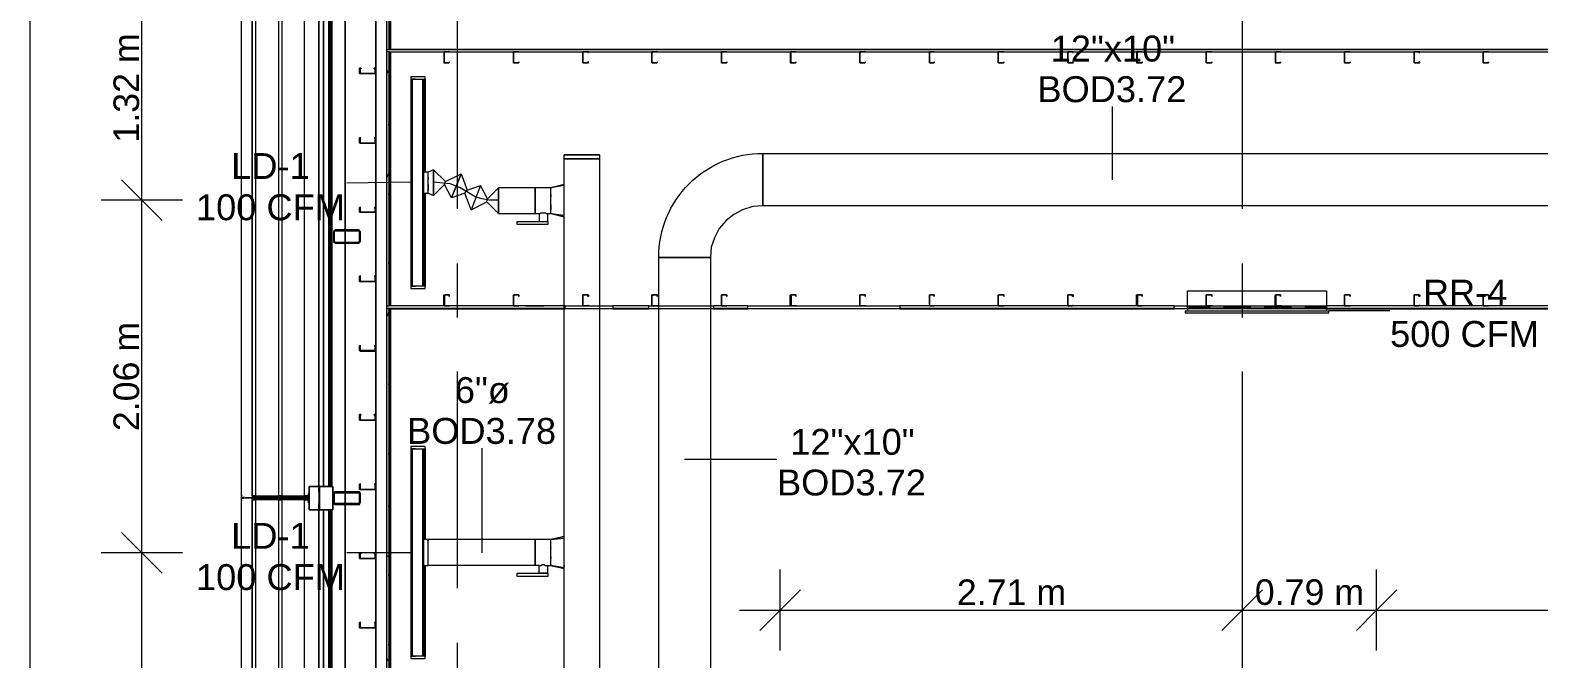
# Model space of a CAD drawing. Header units: metres. Extents: x -2 to 207, y -8 to 52.
# Drawn here: x 5.31 to 14.15, y 19.17 to 22.85 of the extents above; entities that cross this region are included whole.
import ezdxf

# ---------------------------------------------------------------- set-up
doc = ezdxf.new("R2010")
doc.units = ezdxf.units.M
doc.layers.add('HVAC - Ductos', color=5, linetype='Continuous', lineweight=0)
doc.layers.add('PDF_Text', color=7, linetype='Continuous', lineweight=0)
doc.layers.add('PDF_Geometry', color=7, linetype='Continuous', lineweight=0, true_color=0xaaaaaa)
doc.layers.add('PDF_Solid Fills', color=7, linetype='Continuous', lineweight=0, true_color=0xffffff)
doc.styles.add('PDF Helvetica', font='')
doc.styles.get('PDF Helvetica').set_extended_font_data('Helvetica')

msp = doc.modelspace()

# ---------------------------------------------------------------- hatches: boundary and pattern name
at = {"layer": 'PDF_Solid Fills', "lineweight": 0, "transparency": 33554559}
h = msp.add_hatch(color=256, dxfattribs=at)
h.paths.add_polyline_path([(7.4034, 34.4287), (7.4172, 34.4287), (7.4172, 46.7169), (7.4034, 46.7169)])
h.paths.add_polyline_path([(7.4034, 22.7362), (7.4172, 22.7362), (7.4172, 32.8984), (7.4034, 32.8984)])
h.paths.add_polyline_path([(7.4034, 21.2334), (7.4172, 21.2334), (7.4172, 22.7225), (7.4034, 22.7225)])
h.paths.add_polyline_path([(7.4172, 21.2151), (7.4034, 21.2151), (7.4034, 8.9224), (7.4172, 8.9224)])
h.paths.add_polyline_path([(7.4034, 32.9121), (7.4172, 32.9121), (7.4172, 34.4104), (7.4034, 34.4104)])
h = msp.add_hatch(color=256, dxfattribs=at)
h.paths.add_polyline_path([(7.2476, 21.6687), (7.2431, 21.6687), (7.2431, 21.6091), (7.2476, 21.6678)])
h.paths.add_polyline_path([(7.2431, 21.6091), (7.2385, 21.6091), (7.2431, 21.6045)])
h.paths.add_polyline_path([(7.0964, 21.6687), (7.0918, 21.6687), (7.0918, 21.6091)])
h.paths.add_polyline_path([(7.2431, 21.6733), (7.2431, 21.6779), (7.0964, 21.6779)])
h.paths.add_polyline_path([(7.101, 21.6045), (7.101, 21.6091), (7.0964, 21.6091)])
h.paths.add_polyline_path([(7.101, 21.6045), (7.237, 21.6), (7.2385, 21.6), (7.2385, 21.6045)])
msp.add_hatch(color=256, dxfattribs=at).paths.add_polyline_path([(7.0918, 20.0788), (7.0964, 20.1384), (7.2431, 20.1384), (7.2385, 20.0788), (7.0964, 20.0743), (7.2424, 20.0697), (7.2431, 20.0697), (7.2431, 20.0743), (7.2476, 20.142), (7.2476, 20.143), (7.0918, 20.143)])

# ---------------------------------------------------------------- linework, layer by layer
at = {"layer": 'HVAC - Ductos', "color": 252, "lineweight": 0, "true_color": 0x939598}
for points in [[(5.3142, 9.1378), (5.3142, 13.976), (5.3142, 23.1715), (5.3142, 32.3715), (5.3142, 41.567), (5.3142, 46.4007)], [(5.5569, 17.1787), (5.5707, 17.2061), (5.6119, 17.229), (5.6761, 17.2473), (5.7632, 17.2611), (5.864, 17.2703), (5.9693, 17.2748), (5.9693, 17.2794), (5.9693, 17.5727), (5.9693, 19.7856), (5.9693, 21.852), (5.9693, 23.1715), (5.9693, 26.2962), (5.9693, 28.7108), (5.9693, 32.3715), (5.9693, 38.3415), (5.9693, 41.567), (5.9693, 45.3515), (5.9693, 46.4007)], [(5.8502, 21.9711), (5.9693, 21.852), (6.0884, 21.7328)], [(6.2075, 21.852), (5.9693, 21.852), (5.7311, 21.852)], [(5.8502, 19.9047), (5.9693, 19.7856), (6.0884, 19.6665)], [(6.2075, 19.7856), (5.9693, 19.7856), (5.7311, 19.7856)]]:
    msp.add_lwpolyline(points, dxfattribs=at)
at = {"layer": 'HVAC - Ductos', "lineweight": 0}
for points in [[(7.5454, 22.5759), (7.5454, 22.5621), (7.6279, 22.5621), (7.6279, 22.5759)], [(7.6142, 22.5621), (7.6142, 21.348), (7.5546, 21.348), (7.5546, 22.5621), (7.6142, 22.5621), (7.6187, 22.5621), (7.6187, 21.348), (7.6142, 21.348)], [(14.4271, 21.8199), (9.6072, 21.8199), (9.6072, 22.1269), (14.4271, 22.1269)], [(8.6496, 22.0948), (8.6496, 16.8075), (8.4434, 16.8075), (8.4434, 22.0948)], [(8.0586, 21.9252), (8.0586, 21.7741)], [(8.3655, 21.884), (8.3655, 21.8794), (8.3655, 21.8748), (8.3655, 21.8794)], [(8.3655, 21.8245), (8.3655, 21.8199)], [(8.3655, 21.8153), (8.3655, 21.797)], [(9.3002, 21.5175), (9.3002, 17.0366), (8.9978, 17.0366), (8.9978, 21.5175)], [(7.5454, 21.3342), (7.6279, 21.3342), (7.6279, 21.348), (7.5454, 21.348)], [(12.1042, 21.2243), (12.2279, 21.2243)], [(12.3058, 21.2243), (12.4662, 21.2243)], [(12.544, 21.2243), (12.7044, 21.2243)], [(12.7823, 21.2243), (12.906, 21.2243)], [(7.5454, 20.4087), (7.5454, 20.395), (7.6279, 20.395), (7.6279, 20.4087)], [(7.6142, 20.395), (7.6142, 19.1808), (7.5546, 19.1808), (7.5546, 20.395), (7.6142, 20.395), (7.6187, 20.395), (7.6187, 19.1808), (7.6142, 19.1808)], [(8.3655, 19.8177), (8.3655, 19.8131)], [(8.3655, 19.7627), (8.3655, 19.7581), (8.3655, 19.7536), (8.3655, 19.7581)], [(7.5454, 19.1671), (7.6279, 19.1671), (7.6279, 19.1808), (7.5454, 19.1808)]]:
    msp.add_lwpolyline(points, close=True, dxfattribs=at)
for points in [[(7.5729, 22.5621), (7.5684, 22.5621), (7.5638, 22.5621), (7.5454, 22.5621), (7.55, 22.5621), (7.55, 21.348), (7.5454, 21.348), (7.5638, 21.348), (7.5684, 21.348), (7.5729, 21.348)], [(7.5454, 22.5621), (7.5454, 21.348)], [(7.5592, 22.5621), (7.5638, 22.5621), (7.5684, 22.5621)], [(7.5958, 22.5621), (7.605, 22.5621), (7.6233, 22.5621), (7.6279, 22.5621), (7.6279, 22.0169)], [(7.6004, 22.5621), (7.605, 22.5621), (7.6096, 22.5621)], [(7.6233, 22.0169), (7.6233, 22.5621)], [(11.6552, 21.9711), (11.6552, 22.4018)], [(8.6496, 22.1177), (8.6496, 22.0948), (8.4434, 22.0948), (8.4434, 22.1177)], [(8.4434, 22.1177), (8.6496, 22.1177), (8.4434, 22.1177)], [(7.6462, 22.0077), (7.6462, 22.0169), (7.6187, 22.0169), (7.6187, 22.0077), (7.6187, 21.9986), (7.6187, 21.9848), (7.6187, 21.9711), (7.6187, 21.9574), (7.6187, 21.939), (7.6187, 21.9252), (7.6187, 21.9115), (7.6187, 21.9024), (7.6187, 21.8932), (7.6462, 21.8932), (7.6462, 21.9024)], [(7.6462, 21.8932), (7.6783, 21.8794), (7.6783, 21.884), (7.6783, 21.9024), (7.6783, 21.9252), (7.6783, 21.9574), (7.6783, 21.9848), (7.6783, 22.0077), (7.6783, 22.0261), (7.6783, 22.0306), (7.6462, 22.0169)], [(7.6462, 21.8978), (7.6462, 21.9115), (7.6462, 21.9298), (7.6462, 21.9574), (7.6462, 21.9802), (7.6462, 21.9986), (7.6462, 22.0123)], [(7.7424, 21.9436), (7.6783, 21.8794), (7.6783, 22.0306), (7.747, 21.9619), (7.8387, 22.0077), (7.7837, 21.8657), (7.7424, 21.9436), (7.747, 21.9619)], [(7.6783, 22.0306), (7.6783, 22.0261), (7.6783, 22.0077), (7.6783, 21.9848), (7.6783, 21.9574), (7.6783, 21.9252), (7.6783, 21.9024), (7.6783, 21.884), (7.6783, 21.8794)], [(7.5454, 21.9574), (7.1697, 21.9528)], [(7.6462, 21.9848), (7.6462, 21.9757)], [(7.6462, 21.9436), (7.6462, 21.939), (7.6462, 21.9252), (7.6462, 21.9115)], [(8.0586, 21.852), (8.0036, 21.852), (7.9624, 21.8612), (7.9257, 21.8703), (7.9028, 21.884), (7.8799, 21.8978), (7.8569, 21.9115), (7.8341, 21.9252), (7.8111, 21.9344), (7.7745, 21.9482), (7.7332, 21.9528), (7.6783, 21.9574)], [(7.8615, 21.8932), (7.7837, 21.8657), (7.8387, 22.0077), (7.8753, 21.9115), (7.9532, 21.939), (7.8982, 21.797), (7.8615, 21.8932), (7.8753, 21.9115)], [(8.0586, 21.8107), (8.0586, 21.797), (8.0586, 21.7832), (8.0586, 21.7787), (8.0586, 21.7741), (7.9898, 21.8428), (7.9944, 21.8612), (7.9532, 21.939), (7.8982, 21.797), (7.9898, 21.8428)], [(8.4434, 21.939), (8.3655, 21.9252), (8.2739, 21.9252), (8.2739, 21.9161), (8.2739, 21.9024), (8.2739, 21.8886), (8.2739, 21.8703), (8.2739, 21.852), (8.2739, 21.829), (8.2739, 21.8107), (8.2739, 21.797), (8.2739, 21.7832), (8.2739, 21.7787), (8.2739, 21.7741), (8.2739, 21.7787), (8.2739, 21.7832), (8.2739, 21.797), (8.2739, 21.8107), (8.2739, 21.829), (8.2739, 21.852), (8.2739, 21.8703), (8.2739, 21.8886), (8.2739, 21.9024), (8.2739, 21.9161), (8.2739, 21.9252), (8.0586, 21.9252), (7.9944, 21.8612)], [(8.0586, 21.8153), (8.0586, 21.829), (8.0586, 21.852), (8.0586, 21.8703), (8.0586, 21.8886), (8.0586, 21.9024), (8.0586, 21.9161), (8.0586, 21.9252), (8.0586, 21.9161), (8.0586, 21.9024), (8.0586, 21.8886), (8.0586, 21.8703), (8.0586, 21.852), (8.0586, 21.829), (8.0586, 21.8107), (8.0586, 21.797), (8.0586, 21.7832), (8.0586, 21.7787), (8.0586, 21.7741), (8.2739, 21.7741), (8.2968, 21.7741), (8.2968, 21.7283), (8.3014, 21.7283), (8.306, 21.7283), (8.3151, 21.7283), (8.3197, 21.7283), (8.3289, 21.7283), (8.3335, 21.7283), (8.3381, 21.7283), (8.3427, 21.7283)], [(8.3472, 21.7283), (8.3472, 21.7099), (8.1685, 21.7099), (8.1685, 21.7283), (8.3472, 21.7283), (8.3472, 21.7741), (8.3655, 21.7741), (8.3655, 21.7787), (8.3655, 21.7832), (8.3655, 21.797), (8.3655, 21.8107), (8.3655, 21.829), (8.3655, 21.852), (8.3655, 21.8703), (8.3655, 21.8886), (8.3655, 21.9024), (8.3655, 21.9161), (8.3655, 21.9207), (8.3655, 21.9252), (8.4434, 21.9436)], [(8.4434, 21.9252), (8.4434, 21.9344), (8.4434, 21.939), (8.4434, 21.9436), (8.3655, 21.9252)], [(7.6279, 21.8932), (7.6279, 21.348), (7.6233, 21.348), (7.605, 21.348), (7.5958, 21.348)], [(7.6233, 21.348), (7.6233, 21.8932)], [(8.4434, 21.8016), (8.4434, 21.8061), (8.4434, 21.8153), (8.4434, 21.829), (8.4434, 21.8336), (8.4434, 21.8382), (8.4434, 21.8612), (8.4434, 21.8657), (8.4434, 21.8703), (8.4434, 21.884), (8.4434, 21.8932), (8.4434, 21.8978), (8.4434, 21.9024), (8.4434, 21.9207)], [(8.2968, 21.7741), (8.3014, 21.7741), (8.306, 21.7787), (8.3151, 21.7787), (8.3243, 21.7787), (8.3335, 21.7787), (8.3381, 21.7741), (8.3427, 21.7741), (8.3472, 21.7741)], [(8.3655, 21.7741), (8.4434, 21.7649), (8.4434, 21.7741)], [(8.4434, 21.7557), (8.3655, 21.7741), (8.4434, 21.7557)], [(8.4434, 21.7787), (8.4434, 21.797)], [(8.4434, 21.7557), (8.4434, 21.7603)], [(7.5684, 21.348), (7.5638, 21.348), (7.5592, 21.348)], [(7.6096, 21.348), (7.605, 21.348), (7.6004, 21.348)], [(12.9243, 21.2014), (12.9106, 21.2014), (12.9106, 21.2197), (12.095, 21.2197), (12.095, 21.3205), (12.9106, 21.3205), (12.9106, 21.2197), (12.095, 21.2197), (12.095, 21.2014), (12.0813, 21.2014), (12.0813, 21.1922), (12.9243, 21.1922), (12.9243, 21.2014), (12.0813, 21.2014)], [(12.1042, 21.1922), (12.9014, 21.1922)], [(12.9243, 21.2059), (13.2817, 21.2059)], [(7.5729, 20.395), (7.5684, 20.395), (7.5638, 20.395), (7.5454, 20.395), (7.55, 20.395), (7.55, 19.1808), (7.5454, 19.1808), (7.5638, 19.1808), (7.5684, 19.1808), (7.5729, 19.1808)], [(7.5454, 20.395), (7.5454, 19.1808)], [(7.5592, 20.395), (7.5638, 20.395), (7.5684, 20.395)], [(7.5958, 20.395), (7.605, 20.395), (7.6233, 20.395), (7.6279, 20.395), (7.6279, 19.8635)], [(7.6004, 20.395), (7.605, 20.395), (7.6096, 20.395)], [(7.6233, 19.8635), (7.6233, 20.395)], [(7.9624, 19.7856), (7.9624, 20.3996)], [(9.149, 20.3354), (9.6896, 20.3354)], [(8.3427, 19.6665), (8.3381, 19.6665), (8.3335, 19.6665), (8.3289, 19.6665), (8.3197, 19.6665), (8.3151, 19.6665), (8.306, 19.6665), (8.3014, 19.6665), (8.2968, 19.6665), (8.2968, 19.7123), (8.2739, 19.7123), (7.6462, 19.7123), (7.6462, 19.7169), (7.6462, 19.7214), (7.6462, 19.7352), (7.6462, 19.749), (7.6462, 19.7673), (7.6462, 19.7856), (7.6462, 19.8085), (7.6462, 19.8269), (7.6462, 19.8406), (7.6462, 19.8497), (7.6462, 19.8589), (7.6462, 19.8635), (7.6187, 19.8635), (7.6187, 19.8589), (7.6187, 19.8497), (7.6187, 19.8406), (7.6187, 19.8269), (7.6187, 19.8085), (7.6187, 19.7856), (7.6187, 19.7673), (7.6187, 19.749), (7.6187, 19.7352), (7.6187, 19.7214), (7.6187, 19.7169), (7.6187, 19.7123), (7.6462, 19.7123), (7.6462, 19.7214), (7.6462, 19.7352), (7.6462, 19.749), (7.6462, 19.7673), (7.6462, 19.7856), (7.6462, 19.8085), (7.6462, 19.8269), (7.6462, 19.8406), (7.6462, 19.8543), (7.6462, 19.8589), (7.6462, 19.8635), (7.6462, 19.8589)], [(8.3655, 19.8635), (8.2739, 19.8635), (8.2739, 19.8589), (8.2739, 19.8543), (8.2739, 19.8406), (8.2739, 19.8269), (8.2739, 19.8085), (8.2739, 19.7856), (8.2739, 19.7673), (8.2739, 19.749), (8.2739, 19.7352), (8.2739, 19.7214), (8.2739, 19.7123), (8.2739, 19.7214), (8.2739, 19.7352), (8.2739, 19.749), (8.2739, 19.7673), (8.2739, 19.7856), (8.2739, 19.8085), (8.2739, 19.8269), (8.2739, 19.8406), (8.2739, 19.8543), (8.2739, 19.8589), (8.2739, 19.8635), (7.6462, 19.8635)], [(8.3472, 19.6665), (8.3472, 19.6482), (8.1685, 19.6482), (8.1685, 19.6665), (8.3472, 19.6665), (8.3472, 19.7123), (8.3655, 19.7123), (8.3655, 19.7169), (8.3655, 19.7214), (8.3655, 19.7352), (8.3655, 19.749), (8.3655, 19.7673), (8.3655, 19.7856), (8.3655, 19.8085), (8.3655, 19.8269), (8.3655, 19.8406), (8.3655, 19.8543), (8.3655, 19.8589), (8.3655, 19.8635), (8.4434, 19.8818), (8.3655, 19.8635), (8.4434, 19.8727)], [(8.4434, 19.8635), (8.4434, 19.8727), (8.4434, 19.8773), (8.4434, 19.8818)], [(8.4434, 19.7398), (8.4434, 19.7444), (8.4434, 19.7536), (8.4434, 19.7673), (8.4434, 19.7719), (8.4434, 19.7765), (8.4434, 19.7994), (8.4434, 19.8039), (8.4434, 19.8085), (8.4434, 19.8223), (8.4434, 19.8314), (8.4434, 19.836), (8.4434, 19.8406), (8.4434, 19.8589)], [(7.5454, 19.7856), (7.1697, 19.7856)], [(8.2968, 19.7123), (8.3014, 19.7123), (8.306, 19.7123), (8.3151, 19.7169), (8.3243, 19.7169), (8.3335, 19.7123), (8.3381, 19.7123), (8.3427, 19.7123), (8.3472, 19.7123)], [(8.4434, 19.6986), (8.3655, 19.7123), (8.3655, 19.7169), (8.3655, 19.7123)], [(8.4434, 19.7169), (8.4434, 19.7352)], [(7.6279, 19.7123), (7.6279, 19.1808), (7.6233, 19.1808), (7.605, 19.1808), (7.5958, 19.1808)], [(7.6233, 19.1808), (7.6233, 19.7123)], [(8.4434, 19.694), (8.3655, 19.7123), (8.4434, 19.694)], [(8.4434, 19.694), (8.4434, 19.6986), (8.4434, 19.7032), (8.4434, 19.7123), (8.4434, 19.7077)], [(9.708, 19.2129), (9.708, 19.4511), (9.708, 19.6894)], [(12.4157, 19.6894), (12.4157, 19.4511), (12.4157, 19.2129)], [(13.2038, 19.2129), (13.2038, 19.4511), (13.2038, 19.6894)], [(9.8271, 19.5703), (9.708, 19.4511), (9.5889, 19.332)], [(12.5349, 19.5703), (12.4157, 19.4511), (12.2967, 19.332)], [(13.3229, 19.5703), (13.2038, 19.4511), (13.0847, 19.332)], [(9.4697, 19.4511), (12.4157, 19.4511), (13.2038, 19.4511), (17.5335, 19.4511), (21.9594, 19.4511)], [(7.5684, 19.1808), (7.5638, 19.1808), (7.5592, 19.1808)], [(7.6096, 19.1808), (7.605, 19.1808), (7.6004, 19.1808)]]:
    msp.add_lwpolyline(points, dxfattribs=at)
msp.add_lwpolyline([(9.6072, 22.1269), (9.6072, 21.8199), (9.5476, 21.8153), (9.4881, 21.797), (9.4377, 21.7695), (9.3918, 21.7328), (9.3506, 21.687), (9.3231, 21.6321), (9.3048, 21.5771), (9.3002, 21.5175), (8.9978, 21.5175, -0.416487)], format="xyb", close=True, dxfattribs=at)
at = {"layer": 'PDF_Geometry', "lineweight": 0}
for points in [[(8.1777, 34.4104), (8.4709, 34.4104), (8.4709, 34.4287), (7.4172, 34.4287), (7.4172, 46.7169), (7.3393, 46.7169), (7.3393, 8.9224)], [(9.4102, 8.8766), (9.0069, 8.8766), (8.5992, 8.8766), (8.196, 8.8766), (7.4034, 8.8766), (7.4034, 8.8903), (7.4034, 8.9087), (7.4034, 8.9224), (7.4034, 21.2151), (7.4034, 21.2197), (7.4034, 21.2334), (7.4034, 22.7225), (7.4034, 22.7362), (7.4034, 32.8984), (7.4034, 32.9121), (7.4034, 34.4104), (7.4034, 34.4287), (7.4034, 46.7169)], [(7.4172, 8.9224), (7.4172, 21.2151), (8.448, 21.2151), (8.448, 21.2334), (7.4172, 21.2334), (7.4172, 22.7225), (14.4684, 22.7225), (14.4684, 22.7362), (7.4172, 22.7362), (7.4172, 32.8984), (9.0115, 32.8984), (9.0115, 32.9121), (7.4172, 32.9121), (7.4172, 34.4104), (7.7424, 34.4104)], [(7.4172, 23.0707), (7.4172, 22.7362), (7.4172, 32.8984)], [(6.5695, 23.1761), (6.5604, 23.1761), (6.5558, 23.1761), (6.5512, 23.1761), (6.5512, 20.1063), (6.5558, 20.1063), (6.5604, 20.1063), (6.5695, 20.1063)], [(6.6153, 23.1761), (6.6153, 23.1715), (6.6153, 23.1761), (6.6153, 23.1715), (6.6153, 23.1761), (6.6153, 20.1063), (6.9452, 20.1063), (6.9452, 20.1109), (6.9269, 20.1109), (6.9452, 20.1109)], [(6.9223, 23.1623), (6.9452, 23.1623), (6.9452, 23.1486), (6.9452, 23.1532), (6.9452, 23.1486), (6.9452, 23.1623), (6.9452, 23.1577), (6.9452, 23.1623), (6.6153, 23.1623), (6.6153, 20.1201), (6.9452, 20.1201), (6.9452, 20.1338), (6.9452, 20.1247), (6.9452, 20.1338), (6.9498, 20.1338), (6.9452, 20.1338), (6.9452, 20.1201), (6.9223, 20.1201)], [(6.6336, 23.1623), (6.6153, 23.1623), (6.6153, 20.1201), (6.6153, 23.1623), (6.6336, 23.1623), (6.6336, 20.1201), (6.6153, 20.1201), (6.6153, 23.1623), (6.6153, 20.1201), (6.6336, 20.1201)], [(6.9223, 20.0972), (6.9452, 20.0972), (6.9452, 20.0926), (6.9452, 20.0972), (6.9452, 20.0788), (6.9498, 20.0788), (6.9452, 20.0788), (6.9498, 20.0788), (6.9452, 20.0788), (6.9452, 20.088), (6.9452, 20.0788), (6.9452, 20.1338), (6.9452, 20.1247), (6.9452, 20.1338), (6.9452, 20.1201), (6.9223, 20.1201), (6.9223, 23.1623), (6.9452, 23.1623), (6.9452, 23.1486), (6.9452, 23.1532), (6.9452, 23.1486), (6.9452, 23.1623), (6.9452, 23.1577)], [(7.3393, 14.4617), (7.3393, 23.0707)], [(7.4172, 14.4617), (7.4172, 21.2151), (7.4034, 21.2151), (7.4034, 21.2197), (7.4034, 21.2334), (7.4172, 21.2334), (7.4172, 22.7225), (7.4172, 21.2334), (7.4172, 22.7225), (7.4172, 21.2334), (7.4172, 22.7225), (7.4034, 22.7225), (7.4034, 22.7362), (7.4172, 22.7362), (7.4172, 23.0707), (7.4172, 22.7362), (7.4172, 23.0707)], [(7.4217, 22.7362), (7.4217, 23.0707)], [(7.8157, 23.0707), (7.8157, 21.8016)], [(12.4157, 23.0707), (12.4157, 21.8016)], [(7.4034, 22.7362), (7.4172, 22.7362), (14.4684, 22.7362), (14.8486, 22.7362), (14.8486, 22.7225), (14.4684, 22.7225), (14.4684, 22.7362)], [(7.4217, 21.2334), (7.4217, 22.7225)], [(7.0048, 21.6779), (7.0048, 21.5999)], [(7.1606, 21.6779), (7.2385, 21.6779), (7.2431, 21.6779)], [(7.2431, 21.6733), (7.2476, 21.6687), (7.2476, 21.6091), (7.2431, 21.6045), (7.2385, 21.5999), (7.1606, 21.5999)], [(7.1606, 21.6045), (7.2385, 21.6045), (7.2385, 21.6091), (7.2431, 21.6091), (7.2431, 21.6687), (7.2385, 21.6733), (7.1606, 21.6733)], [(7.8157, 21.4808), (7.8157, 21.1647)], [(12.4157, 21.4808), (12.4157, 21.1647)], [(7.4034, 21.2197), (7.4172, 21.2197), (8.448, 21.2197)], [(8.5855, 21.2334), (8.7275, 21.2334), (8.7275, 21.2151), (8.448, 21.2151), (8.448, 21.2334), (8.5534, 21.2334)], [(8.7275, 21.2197), (8.9383, 21.2197)], [(8.9887, 21.2334), (9.3185, 21.2334), (9.3185, 21.2151), (8.9383, 21.2151), (8.9383, 21.2334), (8.9611, 21.2334)], [(9.3185, 21.2197), (9.5201, 21.2197)], [(10.409, 21.2197), (12.0172, 21.2197)], [(12.906, 21.2197), (15.0182, 21.2197)], [(7.4034, 8.9224), (7.4172, 8.9224), (7.4172, 21.2151)], [(7.4172, 14.0768), (7.4172, 21.2151)], [(7.4217, 14.0768), (7.4217, 21.2151)], [(7.8157, 20.8486), (7.8157, 19.5794)], [(12.4157, 20.8486), (12.4157, 19.5794)], [(6.9498, 20.175), (6.9498, 20.1338)], [(6.9498, 20.175), (6.9498, 20.1338)], [(6.9498, 20.175), (6.9498, 20.1338)], [(6.9498, 20.175), (6.9498, 20.1338)], [(6.5558, 20.1201), (6.5512, 20.1201), (6.5512, 20.1109), (6.5558, 20.1109)], [(6.5695, 20.1109), (6.5604, 20.1109), (6.5558, 20.1109), (6.5512, 20.1109), (6.5512, 17.0412), (6.5558, 17.0412), (6.5604, 17.0412), (6.5695, 17.0412)], [(6.5558, 20.1063), (6.5512, 20.1063), (6.5512, 20.0972), (6.5558, 20.0972)], [(6.5741, 20.1109), (6.5833, 20.1109), (6.6016, 20.1109), (6.6153, 20.1109), (6.6153, 20.1063), (6.6016, 20.1063), (6.5833, 20.1063), (6.5741, 20.1063)], [(6.9452, 20.1201), (6.9452, 20.1338), (6.9452, 20.1247), (6.9452, 20.1338), (6.9452, 20.0788), (6.9452, 20.088), (6.9452, 20.0788), (6.9498, 20.0788), (6.9452, 20.0788), (6.9452, 20.0972), (6.9452, 20.0788), (6.9452, 20.088), (6.9452, 20.0788), (6.9452, 20.0972), (6.9452, 20.0926), (6.9452, 20.0972), (6.6153, 20.0972), (6.6153, 17.0549)], [(6.6153, 20.1109), (6.6153, 20.1063), (6.6153, 20.1109), (6.6153, 20.1063), (6.6153, 20.1109), (6.6153, 17.0412), (6.9452, 17.0412), (6.9452, 17.0458), (6.9269, 17.0458), (6.9452, 17.0458)], [(6.9452, 20.1063), (6.9452, 20.1109), (6.9452, 20.1063), (6.9269, 20.1063), (6.9452, 20.1063), (6.9452, 20.1109), (6.6153, 20.1109), (6.6153, 20.1063)], [(6.6153, 20.1063), (6.6153, 20.1109), (6.6153, 20.1063)], [(6.6153, 20.1063), (6.6153, 20.1109), (6.6153, 20.1063)], [(6.6336, 20.0972), (6.6153, 20.0972), (6.6153, 17.0549), (6.6153, 20.0972), (6.6336, 20.0972), (6.6336, 17.0549), (6.6153, 17.0549), (6.6153, 20.0972), (6.6153, 17.0549), (6.6336, 17.0549)], [(6.7345, 20.1109), (6.7391, 20.1109)], [(6.7711, 20.1201), (6.7895, 20.1201)], [(6.7895, 20.0972), (6.7711, 20.0972)], [(6.8398, 20.1109), (6.8444, 20.1109)], [(6.8948, 20.1109), (6.8994, 20.1109)], [(6.9223, 17.0549), (6.9223, 20.0972), (6.9452, 20.0972), (6.9452, 20.0926), (6.9452, 20.0972)], [(6.9498, 20.1338), (6.9452, 20.1338)], [(6.9498, 20.1338), (6.9452, 20.1338)], [(6.9498, 20.1338), (6.9452, 20.1338)], [(6.9498, 20.1338), (6.9452, 20.1338)], [(6.9452, 20.0788), (6.9498, 20.0788)], [(6.9452, 20.0788), (6.9498, 20.0788)], [(6.9498, 20.1338), (6.9498, 20.1384)], [(6.9498, 20.1338), (6.9498, 20.1384)], [(6.9498, 20.1338), (6.9498, 20.1384)], [(6.9498, 20.1338), (6.9498, 20.1384)], [(7.0048, 20.0743), (7.0048, 20.0376)], [(7.0048, 20.0743), (7.0048, 20.0376)], [(7.1606, 20.143), (7.2385, 20.143), (7.2431, 20.143)], [(7.1606, 20.0743), (7.2385, 20.0743), (7.2431, 20.0788), (7.2431, 20.1384), (7.2476, 20.1384), (7.2476, 20.0788), (7.2431, 20.0743)], [(7.2431, 20.1384), (7.2385, 20.1384), (7.1606, 20.1384)], [(7.2431, 20.0697), (7.2385, 20.0697), (7.1606, 20.0697)], [(7.8157, 19.2587), (7.8157, 18.9426)], [(12.4157, 19.2587), (12.4157, 18.9426)]]:
    msp.add_lwpolyline(points, dxfattribs=at)
for points in [[(6.7895, 20.1201), (6.7711, 20.1201), (6.7711, 23.1623), (6.7895, 23.1623)], [(7.0048, 23.1028), (7.0048, 21.6412)], [(7.0322, 23.1028), (7.0322, 21.6412)], [(7.0644, 23.1028), (7.0644, 21.6412)], [(7.0735, 23.1028), (7.0735, 21.6412)], [(7.0826, 23.1028), (7.0826, 21.6412)], [(7.1606, 21.6779), (7.1606, 23.0982)], [(7.4263, 23.0707), (7.4263, 22.7362)], [(7.4263, 22.7225), (7.4263, 21.2334)], [(7.7699, 22.7225), (7.7424, 22.7225), (7.7378, 22.7179), (7.7378, 22.6583), (7.7424, 22.6583), (7.7699, 22.6583), (7.7699, 22.6629), (7.7699, 22.6583), (7.7424, 22.6583), (7.7424, 22.7179), (7.7424, 22.7225), (7.7699, 22.7225), (7.7699, 22.7179)], [(8.1777, 22.7225), (8.1502, 22.7225), (8.1456, 22.7225), (8.1456, 22.7179), (8.1456, 22.6583), (8.1502, 22.6583), (8.1777, 22.6583), (8.1777, 22.6629), (8.1777, 22.6583), (8.1502, 22.6583), (8.1456, 22.6583), (8.1456, 22.7179), (8.1456, 22.7225), (8.1502, 22.7225), (8.1777, 22.7225), (8.1777, 22.7179)], [(8.5855, 22.7225), (8.5534, 22.7225), (8.5534, 22.7179), (8.5534, 22.6583), (8.5855, 22.6583), (8.5855, 22.6629), (8.5809, 22.6629), (8.5809, 22.6583), (8.5534, 22.6583), (8.5534, 22.7179), (8.5534, 22.7225), (8.5809, 22.7225), (8.5809, 22.7179), (8.5855, 22.7179)], [(8.9887, 22.7225), (8.9611, 22.7225), (8.9566, 22.7225), (8.9566, 22.7179), (8.9566, 22.6583), (8.9611, 22.6583), (8.9887, 22.6583), (8.9887, 22.6629), (8.9887, 22.6583), (8.9611, 22.6583), (8.9566, 22.6583), (8.9566, 22.7179), (8.9611, 22.7225), (8.9887, 22.7225), (8.9887, 22.7179)], [(9.3964, 22.7225), (9.3644, 22.7225), (9.3644, 22.7179), (9.3644, 22.6583), (9.3964, 22.6583), (9.3964, 22.6629), (9.3964, 22.6583), (9.3644, 22.6583), (9.3644, 22.7179), (9.3644, 22.7225), (9.3964, 22.7225), (9.3964, 22.7179)], [(9.7996, 22.7225), (9.7722, 22.7225), (9.7676, 22.7179), (9.7676, 22.6583), (9.7722, 22.6583), (9.7996, 22.6583), (9.7996, 22.6629), (9.7996, 22.6583), (9.7722, 22.6583), (9.7722, 22.7179), (9.7722, 22.7225), (9.7996, 22.7225), (9.7996, 22.7179)], [(10.2073, 22.7225), (10.1753, 22.7225), (10.1753, 22.7179), (10.1753, 22.6583), (10.2073, 22.6583), (10.2073, 22.6629), (10.2073, 22.6583), (10.1753, 22.6583), (10.1753, 22.7179), (10.1753, 22.7225), (10.2073, 22.7225), (10.2073, 22.7179)], [(10.6106, 22.7225), (10.5831, 22.7225), (10.5831, 22.7179), (10.5831, 22.6583), (10.6106, 22.6583), (10.6106, 22.6629), (10.6106, 22.6583), (10.5831, 22.6583), (10.5831, 22.7179), (10.5831, 22.7225), (10.6106, 22.7225), (10.6106, 22.7179)], [(11.0184, 22.7225), (10.9909, 22.7225), (10.9863, 22.7225), (10.9863, 22.7179), (10.9863, 22.6583), (10.9909, 22.6583), (11.0184, 22.6583), (11.0184, 22.6629), (11.0184, 22.6583), (10.9909, 22.6583), (10.9863, 22.6583), (10.9863, 22.7179), (10.9863, 22.7225), (10.9909, 22.7225), (11.0184, 22.7225), (11.0184, 22.7179)], [(11.4261, 22.7225), (11.394, 22.7225), (11.394, 22.7179), (11.394, 22.6583), (11.4261, 22.6583), (11.4261, 22.6629), (11.4216, 22.6629), (11.4216, 22.6583), (11.394, 22.6583), (11.394, 22.7179), (11.394, 22.7225), (11.4216, 22.7225), (11.4216, 22.7179), (11.4261, 22.7179)], [(11.8293, 22.7225), (11.8018, 22.7225), (11.7973, 22.7225), (11.7973, 22.7179), (11.7973, 22.6583), (11.8018, 22.6583), (11.8293, 22.6583), (11.8293, 22.6629), (11.8293, 22.6583), (11.8018, 22.6583), (11.8018, 22.7179), (11.8018, 22.7225), (11.8293, 22.7225), (11.8293, 22.7179)], [(12.2371, 22.7225), (12.205, 22.7225), (12.205, 22.7179), (12.205, 22.6583), (12.2371, 22.6583), (12.2371, 22.6629), (12.2371, 22.6583), (12.205, 22.6583), (12.205, 22.7179), (12.205, 22.7225), (12.2371, 22.7225), (12.2371, 22.7179)], [(12.6403, 22.7225), (12.6128, 22.7225), (12.6082, 22.7179), (12.6082, 22.6583), (12.6128, 22.6583), (12.6403, 22.6583), (12.6403, 22.6629), (12.6403, 22.6583), (12.6128, 22.6583), (12.6128, 22.7179), (12.6128, 22.7225), (12.6403, 22.7225), (12.6403, 22.7179)], [(13.048, 22.7225), (13.016, 22.7225), (13.016, 22.7179), (13.016, 22.6583), (13.048, 22.6583), (13.048, 22.6629), (13.048, 22.6583), (13.016, 22.6583), (13.016, 22.7179), (13.016, 22.7225), (13.048, 22.7225), (13.048, 22.7179)], [(13.4558, 22.7225), (13.4237, 22.7225), (13.4237, 22.7179), (13.4237, 22.6583), (13.4558, 22.6583), (13.4558, 22.6629), (13.4512, 22.6629), (13.4512, 22.6583), (13.4237, 22.6583), (13.4237, 22.7179), (13.4237, 22.7225), (13.4512, 22.7225), (13.4512, 22.7179), (13.4558, 22.7179)], [(13.859, 22.7225), (13.8315, 22.7225), (13.8269, 22.7225), (13.8269, 22.7179), (13.8269, 22.6583), (13.8315, 22.6583), (13.859, 22.6583), (13.859, 22.6629), (13.859, 22.6583), (13.8315, 22.6583), (13.8269, 22.6583), (13.8269, 22.7179), (13.8315, 22.7225), (13.859, 22.7225), (13.859, 22.7179)], [(7.2431, 22.6263), (7.2431, 22.5942), (7.2476, 22.5942), (7.3347, 22.5942), (7.3347, 22.6263), (7.3301, 22.6263), (7.3301, 22.6217), (7.3347, 22.6217), (7.3347, 22.5942), (7.2476, 22.5942), (7.2476, 22.6217), (7.2522, 22.6217), (7.2522, 22.6263)], [(7.2522, 22.6263), (7.2522, 22.6217), (7.2476, 22.6217), (7.2476, 22.5942), (7.3347, 22.5942), (7.3347, 22.6217), (7.3301, 22.6217), (7.3301, 22.6263), (7.3347, 22.6263), (7.3347, 22.5942), (7.2476, 22.5942), (7.2431, 22.5942), (7.2431, 22.6263)], [(7.2431, 22.2185), (7.2431, 22.191), (7.2476, 22.1864), (7.3347, 22.1864), (7.3347, 22.191), (7.3347, 22.2185), (7.3301, 22.2185), (7.3347, 22.2185), (7.3347, 22.191), (7.3347, 22.1864), (7.2476, 22.1864), (7.2476, 22.191), (7.2476, 22.2185), (7.2522, 22.2185)], [(7.2522, 22.2185), (7.2476, 22.2185), (7.2476, 22.191), (7.2476, 22.1864), (7.3347, 22.1864), (7.3347, 22.191), (7.3347, 22.2185), (7.3301, 22.2185), (7.3347, 22.2185), (7.3347, 22.191), (7.3347, 22.1864), (7.2476, 22.1864), (7.2431, 22.1864), (7.2431, 22.191), (7.2431, 22.2185)], [(7.2431, 21.8107), (7.2431, 21.7832), (7.2476, 21.7832), (7.3347, 21.7832), (7.3347, 21.8107), (7.3301, 21.8107), (7.3347, 21.8107), (7.3347, 21.7832), (7.2476, 21.7832), (7.2476, 21.8107), (7.2522, 21.8107)], [(7.2522, 21.8107), (7.2476, 21.8107), (7.2476, 21.7832), (7.3347, 21.7832), (7.3347, 21.8107), (7.3301, 21.8107), (7.3347, 21.8107), (7.3347, 21.7832), (7.2476, 21.7832), (7.2431, 21.7832), (7.2431, 21.8107)], [(7.2385, 21.5999), (7.2431, 21.6045), (7.2476, 21.6091), (7.2476, 21.6687), (7.2431, 21.6733), (7.2385, 21.6779), (7.101, 21.6779), (7.0964, 21.6733), (7.0918, 21.6687), (7.0918, 21.6091), (7.0964, 21.6045), (7.101, 21.5999)], [(7.2431, 21.6687), (7.2431, 21.6091), (7.2385, 21.6091), (7.2385, 21.6045), (7.101, 21.6045), (7.101, 21.6091), (7.0964, 21.6091), (7.0964, 21.6687), (7.101, 21.6733), (7.2385, 21.6733)], [(7.1606, 21.6412), (7.1606, 21.6733)], [(7.0048, 21.6412), (7.0048, 20.175)], [(7.0322, 21.6412), (7.0322, 20.175)], [(7.0644, 21.6412), (7.0644, 20.175)], [(7.0735, 21.6412), (7.0735, 20.175)], [(7.0826, 21.6412), (7.0826, 20.175)], [(7.1606, 21.6045), (7.1606, 21.6412)], [(7.1606, 20.143), (7.1606, 21.5999)], [(7.2431, 21.4075), (7.2431, 21.3754), (7.2476, 21.3754), (7.3347, 21.3754), (7.3347, 21.4075), (7.3301, 21.4075), (7.3347, 21.4075), (7.3347, 21.3754), (7.2476, 21.3754), (7.2476, 21.4075), (7.2522, 21.4075)], [(7.2522, 21.4075), (7.2476, 21.4075), (7.2476, 21.3754), (7.3347, 21.3754), (7.3347, 21.4075), (7.3301, 21.4075), (7.3347, 21.4075), (7.3347, 21.3754), (7.2476, 21.3754), (7.2431, 21.3754), (7.2431, 21.4075)], [(7.7424, 21.2334), (7.7378, 21.2334), (7.7378, 21.293), (7.7424, 21.2976), (7.7699, 21.2976), (7.7699, 21.2884), (7.7699, 21.2976), (7.7424, 21.2976), (7.7424, 21.293), (7.7424, 21.2334), (7.7699, 21.2334)], [(7.7699, 21.238), (7.7699, 21.2334)], [(8.1502, 21.2334), (8.1456, 21.2334), (8.1456, 21.293), (8.1456, 21.2976), (8.1502, 21.2976), (8.1777, 21.2976), (8.1777, 21.2884), (8.1777, 21.2976), (8.1502, 21.2976), (8.1456, 21.293), (8.1456, 21.2334), (8.1502, 21.2334), (8.1777, 21.2334)], [(8.1777, 21.238), (8.1777, 21.2334)], [(8.2189, 21.2334), (8.2235, 21.2334), (8.2327, 21.2334), (8.2419, 21.2334), (8.2556, 21.2334), (8.2693, 21.2334), (8.2876, 21.2334), (8.3014, 21.2334), (8.3106, 21.2334), (8.3197, 21.2334), (8.3243, 21.2334), (8.3197, 21.2334), (8.3106, 21.2334), (8.3014, 21.2334), (8.2876, 21.2334), (8.2693, 21.2334), (8.2556, 21.2334), (8.2419, 21.2334), (8.2327, 21.2334), (8.2235, 21.2334)], [(8.5534, 21.2334), (8.5534, 21.293), (8.5534, 21.2976), (8.5855, 21.2976), (8.5855, 21.2884), (8.5809, 21.2884), (8.5809, 21.2976), (8.5534, 21.2976), (8.5534, 21.293), (8.5534, 21.2334), (8.5809, 21.2334), (8.5809, 21.238), (8.5855, 21.238), (8.5855, 21.2334)], [(8.9383, 21.2334), (8.7275, 21.2334), (8.7275, 21.2151), (8.9383, 21.2151)], [(8.9611, 21.2334), (8.9566, 21.2334), (8.9566, 21.293), (8.9566, 21.2976), (8.9611, 21.2976), (8.9887, 21.2976), (8.9887, 21.2884), (8.9887, 21.2976), (8.9611, 21.2976), (8.9611, 21.293), (8.9566, 21.293), (8.9566, 21.2334), (8.9611, 21.2334), (8.9887, 21.2334)], [(8.9887, 21.238), (8.9887, 21.2334)], [(9.5201, 21.2334), (9.3185, 21.2334), (9.3185, 21.2151), (9.5201, 21.2151)], [(9.3644, 21.2334), (9.3644, 21.293), (9.3644, 21.2976), (9.3964, 21.2976), (9.3964, 21.2884), (9.3964, 21.2976), (9.3644, 21.2976), (9.3644, 21.293), (9.3644, 21.2334), (9.3964, 21.2334)], [(9.3964, 21.238), (9.3964, 21.2334)], [(9.5201, 21.2151), (9.5201, 21.2334), (10.1753, 21.2334), (10.1753, 21.293), (10.1753, 21.2976), (10.2073, 21.2976), (10.2073, 21.2884), (10.2073, 21.2976), (10.1753, 21.2976), (10.1753, 21.293), (10.1753, 21.2334), (10.2073, 21.2334), (10.409, 21.2334), (10.409, 21.2151)], [(9.7722, 21.2334), (9.7676, 21.2334), (9.7676, 21.293), (9.7676, 21.2976), (9.7722, 21.2976), (9.7996, 21.2976), (9.7996, 21.2884), (9.7996, 21.2976), (9.7722, 21.2976), (9.7722, 21.293), (9.7722, 21.2334), (9.7996, 21.2334)], [(9.7996, 21.238), (9.7996, 21.2334)], [(10.1753, 21.2334), (10.1753, 21.293), (10.1753, 21.2976), (10.2073, 21.2976), (10.2073, 21.2884), (10.2073, 21.2976), (10.1753, 21.2976), (10.1753, 21.293), (10.1753, 21.2334), (10.2073, 21.2334)], [(10.2073, 21.238), (10.2073, 21.2334)], [(10.2073, 21.238), (10.2073, 21.2334)], [(12.0172, 21.2334), (10.409, 21.2334), (10.409, 21.2151), (12.0172, 21.2151)], [(10.5831, 21.2334), (10.5831, 21.293), (10.5831, 21.2976), (10.6106, 21.2976), (10.6106, 21.2884), (10.6106, 21.2976), (10.5831, 21.2976), (10.5831, 21.293), (10.5831, 21.2334), (10.6106, 21.2334)], [(10.6106, 21.238), (10.6106, 21.2334)], [(10.9909, 21.2334), (10.9863, 21.2334), (10.9863, 21.293), (10.9863, 21.2976), (10.9909, 21.2976), (11.0184, 21.2976), (11.0184, 21.2884), (11.0184, 21.2976), (10.9909, 21.2976), (10.9863, 21.293), (10.9863, 21.2334), (10.9909, 21.2334), (11.0184, 21.2334)], [(11.0184, 21.238), (11.0184, 21.2334)], [(11.394, 21.2334), (11.394, 21.293), (11.394, 21.2976), (11.4261, 21.2976), (11.4261, 21.2884), (11.4216, 21.2884), (11.4216, 21.2976), (11.394, 21.2976), (11.394, 21.293), (11.394, 21.2334), (11.4216, 21.2334), (11.4216, 21.238), (11.4261, 21.238), (11.4261, 21.2334)], [(11.8018, 21.2334), (11.7973, 21.2334), (11.7973, 21.293), (11.7973, 21.2976), (11.8018, 21.2976), (11.8293, 21.2976), (11.8293, 21.2884), (11.8293, 21.2976), (11.8018, 21.2976), (11.8018, 21.293), (11.8018, 21.2334), (11.8293, 21.2334)], [(11.8293, 21.238), (11.8293, 21.2334)], [(12.0172, 21.2151), (12.0172, 21.2334), (12.906, 21.2334), (12.906, 21.2151)], [(12.205, 21.2334), (12.205, 21.293), (12.205, 21.2976), (12.2371, 21.2976), (12.2371, 21.2884), (12.2371, 21.2976), (12.205, 21.2976), (12.205, 21.293), (12.205, 21.2334), (12.2371, 21.2334)], [(12.2371, 21.238), (12.2371, 21.2334)], [(12.6128, 21.2334), (12.6082, 21.2334), (12.6082, 21.293), (12.6128, 21.2976), (12.6403, 21.2976), (12.6403, 21.2884), (12.6403, 21.2976), (12.6128, 21.2976), (12.6128, 21.293), (12.6128, 21.2334), (12.6403, 21.2334)], [(12.6403, 21.238), (12.6403, 21.2334)], [(15.0182, 21.2334), (12.906, 21.2334), (12.906, 21.2151), (15.0182, 21.2151)], [(13.016, 21.2334), (13.016, 21.293), (13.016, 21.2976), (13.048, 21.2976), (13.048, 21.2884), (13.048, 21.2976), (13.016, 21.2976), (13.016, 21.293), (13.016, 21.2334), (13.048, 21.2334)], [(13.048, 21.238), (13.048, 21.2334)], [(13.4237, 21.2334), (13.4237, 21.293), (13.4237, 21.2976), (13.4558, 21.2976), (13.4558, 21.2884), (13.4512, 21.2884), (13.4512, 21.2976), (13.4237, 21.2976), (13.4237, 21.293), (13.4237, 21.2334), (13.4512, 21.2334), (13.4512, 21.238), (13.4558, 21.238), (13.4558, 21.2334)], [(13.8315, 21.2334), (13.8269, 21.2334), (13.8269, 21.293), (13.8269, 21.2976), (13.8315, 21.2976), (13.859, 21.2976), (13.859, 21.2884), (13.859, 21.2976), (13.8315, 21.2976), (13.8315, 21.293), (13.8269, 21.293), (13.8269, 21.2334), (13.8315, 21.2334), (13.859, 21.2334)], [(13.859, 21.238), (13.859, 21.2334)], [(7.4172, 14.0768), (7.4172, 21.2151)], [(7.4263, 21.2151), (7.4263, 14.0768)], [(8.2189, 21.2151), (8.2235, 21.2151), (8.2327, 21.2151), (8.2419, 21.2151), (8.2556, 21.2151), (8.2693, 21.2151), (8.2876, 21.2151), (8.3014, 21.2151), (8.3106, 21.2151), (8.3197, 21.2151), (8.3243, 21.2151), (8.3197, 21.2151), (8.3106, 21.2151), (8.3014, 21.2151), (8.2876, 21.2151), (8.2693, 21.2151), (8.2556, 21.2151), (8.2419, 21.2151), (8.2327, 21.2151), (8.2235, 21.2151)], [(7.2431, 20.9998), (7.2431, 20.9723), (7.2476, 20.9677), (7.3347, 20.9677), (7.3347, 20.9723), (7.3347, 20.9998), (7.3301, 20.9998), (7.3347, 20.9998), (7.3347, 20.9723), (7.2476, 20.9723), (7.2476, 20.9998), (7.2522, 20.9998)], [(7.2522, 20.9998), (7.2476, 20.9998), (7.2476, 20.9723), (7.3347, 20.9723), (7.3347, 20.9998), (7.3301, 20.9998), (7.3347, 20.9998), (7.3347, 20.9723), (7.3347, 20.9677), (7.2476, 20.9677), (7.2431, 20.9723), (7.2431, 20.9998)], [(7.2431, 20.5966), (7.2431, 20.5645), (7.2476, 20.5645), (7.3347, 20.5645), (7.3347, 20.5966), (7.3301, 20.5966), (7.3301, 20.592), (7.3347, 20.592), (7.3347, 20.5645), (7.2476, 20.5645), (7.2476, 20.592), (7.2522, 20.592), (7.2522, 20.5966)], [(7.2522, 20.5966), (7.2522, 20.592), (7.2476, 20.592), (7.2476, 20.5645), (7.3347, 20.5645), (7.3347, 20.592), (7.3301, 20.592), (7.3301, 20.5966), (7.3347, 20.5966), (7.3347, 20.5645), (7.2476, 20.5645), (7.2431, 20.5645), (7.2431, 20.5966)], [(7.0048, 20.0376), (7.0094, 20.0376), (7.014, 20.0376), (7.0826, 20.0376), (7.0872, 20.0376), (7.0872, 20.175), (7.0826, 20.175), (7.014, 20.175), (7.0094, 20.175), (7.0048, 20.175), (7.0048, 20.0376), (7.0002, 20.0376), (6.9544, 20.0376), (6.9498, 20.0376), (6.9498, 20.175), (6.9544, 20.175), (7.0002, 20.175), (7.0048, 20.175)], [(7.0872, 20.175), (7.0826, 20.175), (7.014, 20.175), (7.0094, 20.175), (7.0048, 20.175), (7.0002, 20.175), (6.9544, 20.175), (6.9498, 20.175), (6.9498, 20.0376), (6.9544, 20.0376), (7.0002, 20.0376), (7.0048, 20.0376), (7.0094, 20.0376), (7.014, 20.0376), (7.0826, 20.0376), (7.0872, 20.0376)], [(7.0002, 20.175), (6.9544, 20.175)], [(7.0002, 20.175), (6.9544, 20.175)], [(7.0048, 20.143), (7.0048, 20.175)], [(7.0048, 20.143), (7.0048, 20.175)], [(7.0094, 20.175), (7.0094, 20.0376)], [(7.0094, 20.175), (7.0094, 20.143)], [(7.0826, 20.175), (7.014, 20.175)], [(7.0872, 20.175), (7.0872, 20.0376)], [(7.2431, 20.1888), (7.2431, 20.1613), (7.2476, 20.1567), (7.3347, 20.1567), (7.3347, 20.1613), (7.3347, 20.1888), (7.3301, 20.1888), (7.3347, 20.1888), (7.3347, 20.1613), (7.3347, 20.1567), (7.2476, 20.1567), (7.2476, 20.1613), (7.2476, 20.1888), (7.2522, 20.1888)], [(7.2522, 20.1888), (7.2476, 20.1888), (7.2476, 20.1613), (7.2476, 20.1567), (7.3347, 20.1567), (7.3347, 20.1613), (7.3347, 20.1888), (7.3301, 20.1888), (7.3347, 20.1888), (7.3347, 20.1613), (7.3347, 20.1567), (7.2476, 20.1567), (7.2431, 20.1567), (7.2431, 20.1613), (7.2431, 20.1888)], [(6.6336, 20.1063), (6.6336, 20.1109)], [(6.7711, 20.1109), (6.7711, 20.1063)], [(6.7895, 17.0549), (6.7711, 17.0549), (6.7711, 20.0972), (6.7895, 20.0972)], [(6.7895, 20.1063), (6.7895, 20.1109)], [(6.9223, 20.1109), (6.9223, 20.1063)], [(6.9498, 20.1384), (6.9498, 20.1338), (6.9452, 20.1338), (6.9498, 20.1338)], [(6.9452, 20.1338), (6.9498, 20.1338)], [(6.9452, 20.1338), (6.9498, 20.1338)], [(6.9498, 20.0788), (6.9498, 20.0743), (6.9498, 20.0788), (6.9452, 20.0788)], [(6.9498, 20.0788), (6.9452, 20.0788)], [(6.9498, 20.0788), (6.9498, 20.0743), (6.9498, 20.0788), (6.9498, 20.0376)], [(6.9498, 20.0788), (6.9498, 20.0743), (6.9498, 20.0788), (6.9498, 20.0376)], [(7.0048, 20.0376), (7.0048, 20.0743)], [(7.0094, 20.0743), (7.0094, 20.0376)], [(7.0872, 20.0743), (7.0872, 20.0788), (7.0872, 20.1338), (7.0872, 20.1384), (7.0872, 20.1338), (7.0872, 20.0788)], [(7.0872, 20.0743), (7.0872, 20.0788), (7.0872, 20.1338), (7.0872, 20.1384), (7.0872, 20.1338), (7.0872, 20.0788)], [(7.2385, 20.0697), (7.2431, 20.0697), (7.2476, 20.0788), (7.2476, 20.1384), (7.2431, 20.143), (7.2385, 20.143), (7.101, 20.143), (7.0964, 20.143), (7.0918, 20.1384), (7.0918, 20.0788), (7.0964, 20.0697), (7.101, 20.0697)], [(7.2431, 20.1384), (7.2431, 20.0788), (7.2385, 20.0743), (7.101, 20.0743), (7.0964, 20.0788), (7.0964, 20.1384), (7.101, 20.1384), (7.2385, 20.1384)], [(7.1606, 20.0743), (7.1606, 20.1063), (7.1606, 20.1384), (7.1606, 20.1063)], [(7.1606, 18.6494), (7.1606, 20.0697)], [(6.9544, 20.0376), (7.0002, 20.0376)], [(6.9544, 20.0376), (7.0002, 20.0376)], [(7.0048, 18.576), (7.0048, 20.0376), (7.0048, 18.576), (7.0048, 17.1099)], [(7.014, 20.0376), (7.0826, 20.0376)], [(7.0322, 20.0376), (7.0322, 18.576)], [(7.0644, 20.0376), (7.0644, 18.576)], [(7.0735, 20.0376), (7.0735, 18.576)], [(7.0826, 20.0376), (7.0826, 18.576)], [(7.2431, 19.7856), (7.2431, 19.7536), (7.2476, 19.7536), (7.3347, 19.7536), (7.3347, 19.7856), (7.3301, 19.7856), (7.3301, 19.781), (7.3347, 19.781), (7.3347, 19.7536), (7.2476, 19.7536), (7.2476, 19.781), (7.2522, 19.781), (7.2522, 19.7856)], [(7.2522, 19.7856), (7.2522, 19.781), (7.2476, 19.781), (7.2476, 19.7536), (7.3347, 19.7536), (7.3347, 19.781), (7.3301, 19.781), (7.3301, 19.7856), (7.3347, 19.7856), (7.3347, 19.7536), (7.2476, 19.7536), (7.2431, 19.7536), (7.2431, 19.7856)], [(7.2431, 19.3779), (7.2431, 19.3458), (7.2476, 19.3458), (7.3347, 19.3458), (7.3347, 19.3779), (7.3301, 19.3779), (7.3347, 19.3779), (7.3347, 19.3458), (7.2476, 19.3458), (7.2476, 19.3779), (7.2522, 19.3779)], [(7.2522, 19.3779), (7.2476, 19.3779), (7.2476, 19.3458), (7.3347, 19.3458), (7.3347, 19.3779), (7.3301, 19.3779), (7.3347, 19.3779), (7.3347, 19.3458), (7.2476, 19.3458), (7.2431, 19.3458), (7.2431, 19.3779)]]:
    msp.add_lwpolyline(points, close=True, dxfattribs=at)
at = {"layer": 'PDF_Geometry', "color": 254, "lineweight": 0, "true_color": 0xd2d2d2}
for points in [[(8.5625, 22.6583), (8.5671, 22.6583)], [(10.5831, 22.6629), (10.5831, 22.6675)], [(12.6082, 22.6813), (12.6128, 22.6859)], [(8.1456, 21.2334), (8.1456, 21.238)], [(8.5809, 21.293), (8.5855, 21.293)], [(10.1753, 21.2518), (10.1753, 21.2563)], [(10.5969, 21.2976), (10.6014, 21.2976)], [(7.2568, 20.9677), (7.2568, 20.9723)]]:
    msp.add_lwpolyline(points, dxfattribs=at)
at = {"layer": 'PDF_Geometry', "color": 7, "lineweight": 0, "true_color": 0xffffff}
for points in [[(7.4126, 22.6125), (7.4034, 22.5942)], [(7.4126, 22.6034), (7.4172, 22.6034)], [(7.4126, 22.2964), (7.4172, 22.2964)], [(7.4172, 22.0123), (7.4034, 21.9894)], [(7.4126, 21.8886), (7.4172, 21.8886)], [(7.4126, 21.4854), (7.4172, 21.4854)], [(7.4172, 21.2014), (7.4034, 21.1739)], [(7.4172, 21.1739), (7.408, 21.183)], [(7.4126, 21.1785), (7.4172, 21.1785)], [(7.4126, 20.7752), (7.4172, 20.7752)], [(7.4126, 20.3675), (7.4172, 20.3675)], [(7.4126, 20.0605), (7.4172, 20.0605)], [(7.4172, 19.7765), (7.408, 19.7627)], [(7.4126, 19.6574), (7.4172, 19.6574)], [(7.4126, 19.2496), (7.4172, 19.2496)], [(7.4126, 19.1534), (7.4034, 19.1671)]]:
    msp.add_lwpolyline(points, dxfattribs=at)

# ---------------------------------------------------------------- texts
at = {"layer": 'PDF_Text', "color": 252, "lineweight": 0, "true_color": 0x939598, "char_height": 0.15002, "attachment_point": 4, "rotation": 90, "style": 'PDF Helvetica'}
for s, insert in [('1.32 m', (5.8783, 22.1899)), ('2.06 m', (5.8783, 20.4992))]:
    msp.add_mtext(s, dxfattribs=dict(at, insert=insert))
at = {"layer": 'PDF_Text', "lineweight": 0, "attachment_point": 4, "style": 'PDF Helvetica'}
for s, insert, char_height in [('12"x10"', (11.2938, 22.7401), 0.1519), ('BOD3.72', (11.2159, 22.5019), 0.1519), ('LD-1', (6.492, 22.0528), 0.1519), ('100 CFM', (6.2858, 21.81), 0.1519), ('RR-4', (13.4747, 21.3106), 0.1519), ('500 CFM', (13.2823, 21.0677), 0.1519), ('6"ø', (7.8024, 20.7378), 0.1519), ('BOD3.78', (7.523, 20.4996), 0.1519), ('12"x10"', (9.768, 20.4354), 0.1519), ('BOD3.72', (9.6901, 20.1972), 0.1519), ('LD-1', (6.492, 19.8856), 0.1519), ('100 CFM', (6.2858, 19.6428), 0.1519), ('2.71 m', (10.744, 19.555), 0.15002), ('0.79 m', (12.4896, 19.555), 0.15002)]:
    msp.add_mtext(s, dxfattribs=dict(at, insert=insert, char_height=char_height))

doc.saveas('drawing.dxf')
